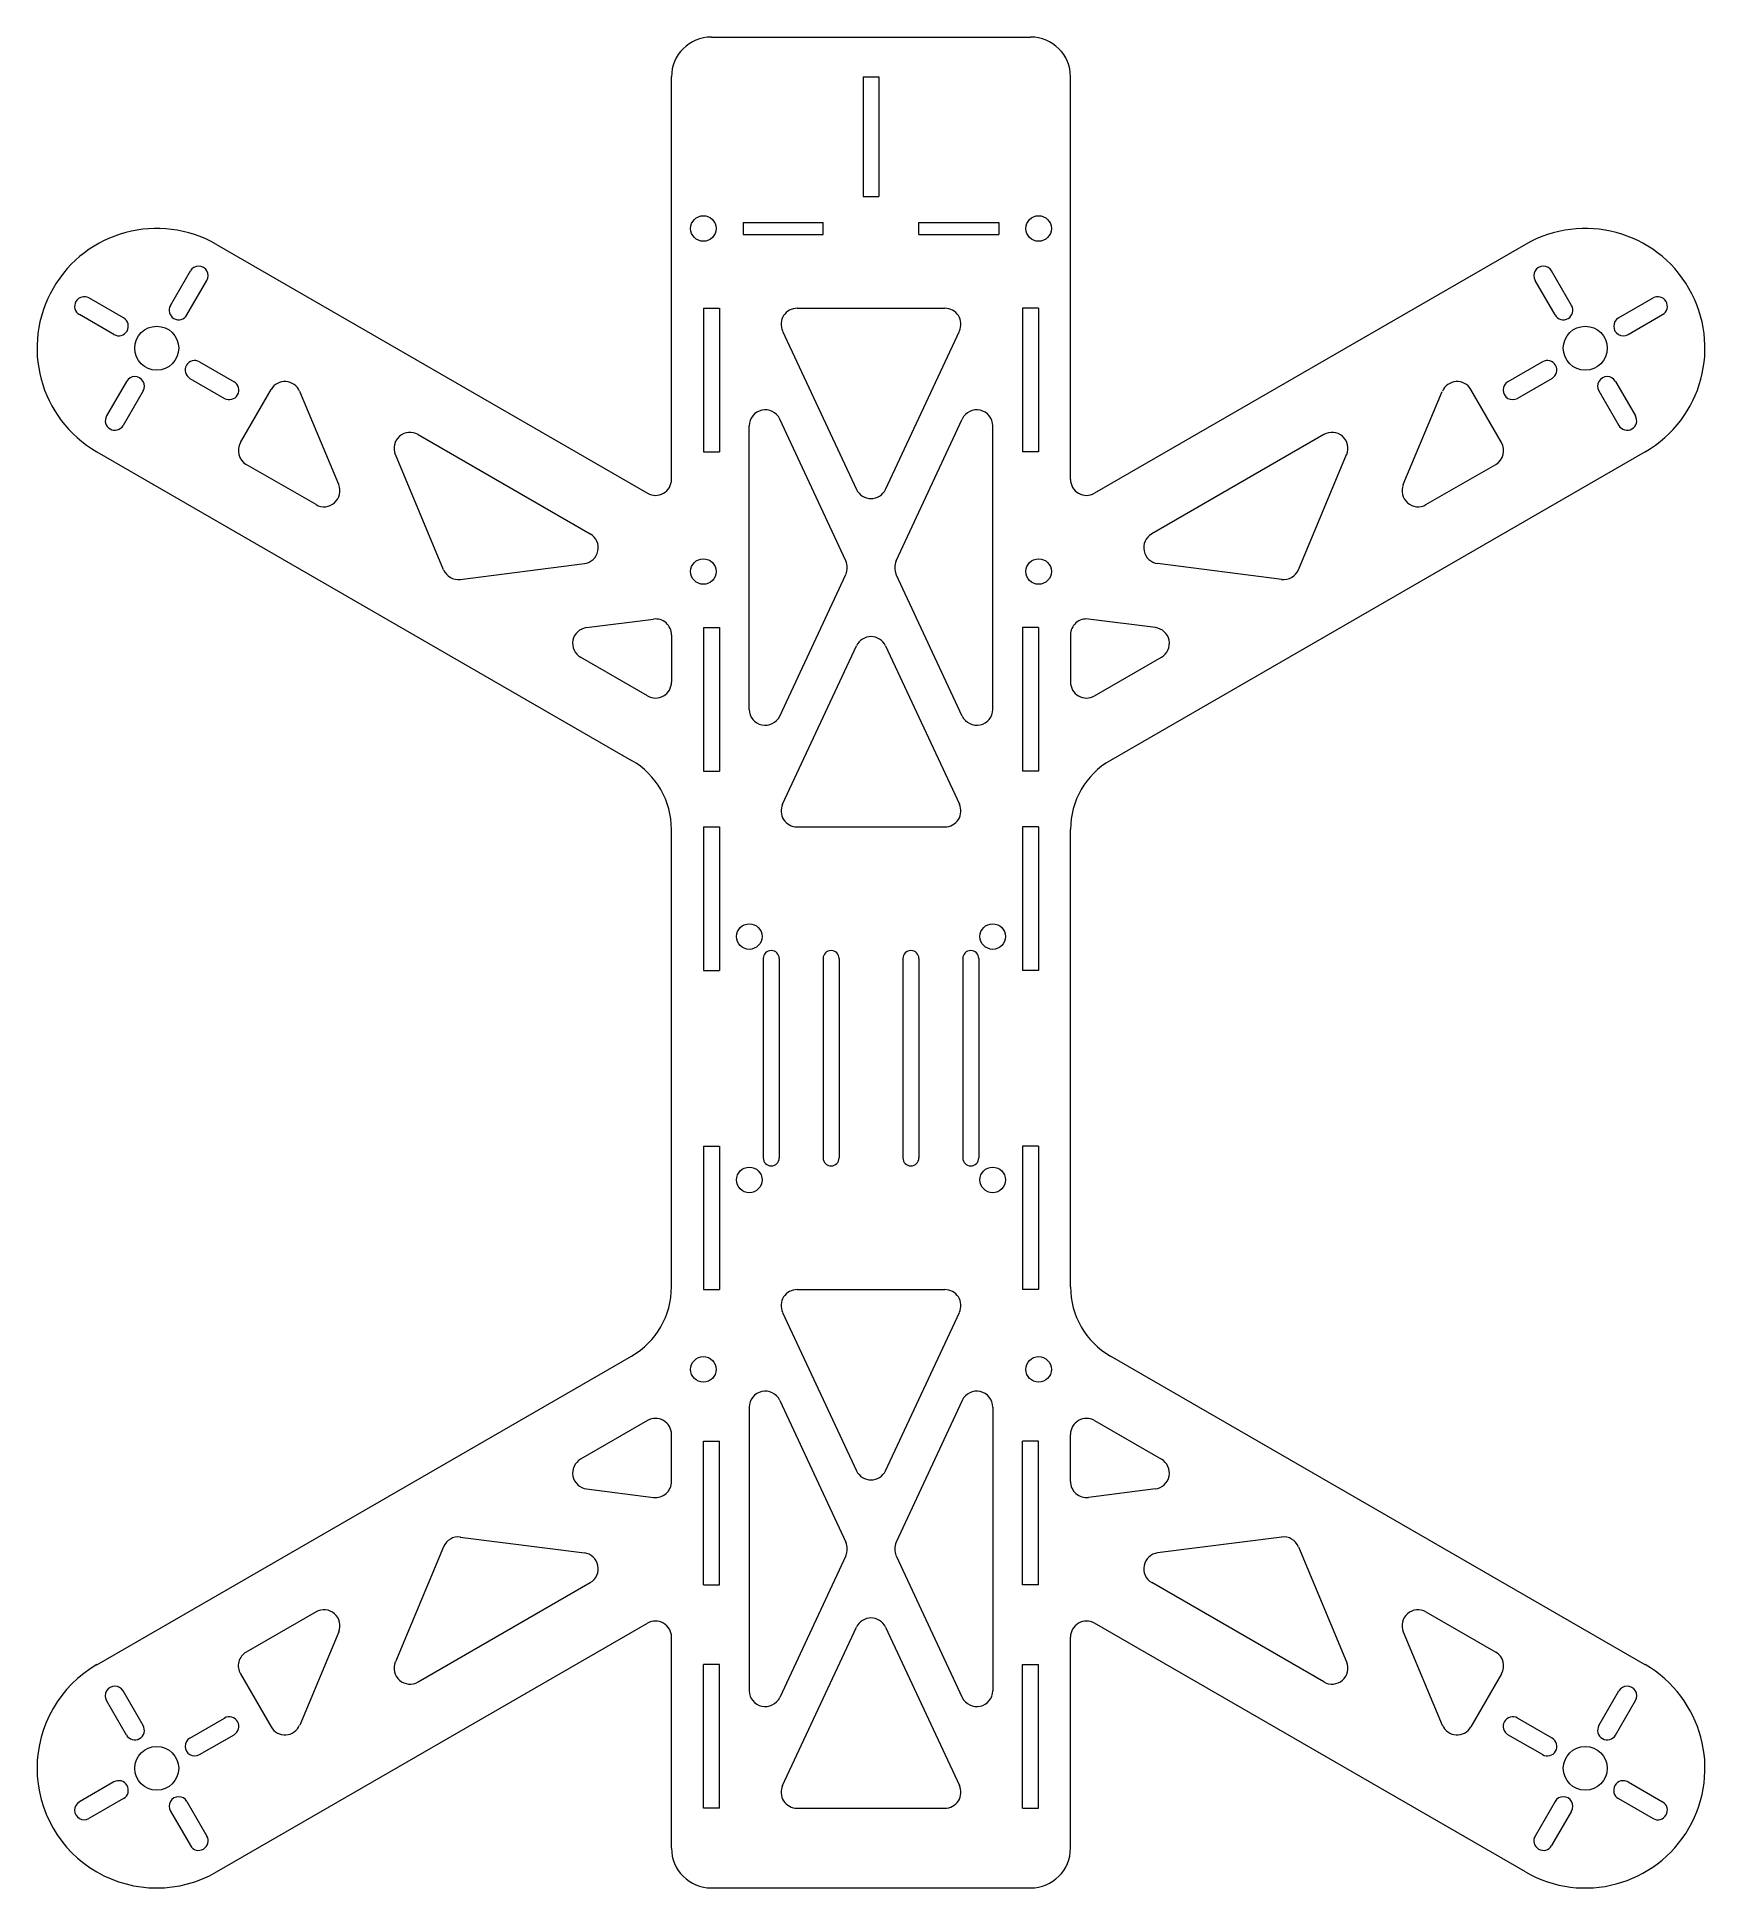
# Model space of a CAD drawing. Header units: millimetres. Extents: x -105 to 105, y -15 to 217.
import ezdxf

# ---------------------------------------------------------------- set-up
doc = ezdxf.new("R2010")
doc.units = ezdxf.units.MM

msp = doc.modelspace()

# ---------------------------------------------------------------- linework, layer by layer
at = {"color": 7, "linetype": 'Continuous', "lineweight": 15}
for p, q in [((-20, 217), (20, 217)), ((-25, 161.55), (-25, 212)), ((-1, 212), (-1, 197)), ((-1, 212), (1, 212)), ((1, 212), (1, 197)), ((25, 161.55), (25, 212)), ((-1, 197), (1, 197)), ((-16, 193.75), (-16, 192.25)), ((-16, 193.75), (-6, 193.75)), ((-6, 192.25), (-6, 193.75)), ((6, 192.25), (6, 193.75)), ((6, 193.75), (16, 193.75)), ((16, 193.75), (16, 192.25)), ((-82, 190.99), (-28, 159.81)), ((-16, 192.25), (-6, 192.25)), ((6, 192.25), (16, 192.25)), ((82, 190.99), (28, 159.81)), ((-87.79, 183.36), (-85.29, 187.69)), ((-85.71, 182.16), (-83.21, 186.49)), ((85.71, 182.16), (83.21, 186.49)), ((87.79, 183.36), (85.29, 187.69)), ((-93.66, 181.79), (-97.99, 184.29)), ((93.66, 181.79), (97.99, 184.29)), ((-94.86, 179.71), (-99.19, 182.21)), ((-21, 183), (-21, 165)), ((-21, 183), (-19, 183)), ((-19, 183), (-19, 165)), ((-9.26, 183), (9.26, 183)), ((19, 183), (19, 165)), ((21, 183), (19, 183)), ((21, 183), (21, 165)), ((94.86, 179.71), (99.19, 182.21)), ((-11.07, 180.15), (-1.81, 160.3)), ((1.81, 160.3), (11.07, 180.15)), ((-85.34, 174.21), (-81.01, 171.71)), ((-84.14, 176.29), (-79.81, 173.79)), ((84.14, 176.29), (79.81, 173.79)), ((85.34, 174.21), (81.01, 171.71)), ((-93.29, 173.84), (-95.79, 169.51)), ((-91.21, 172.64), (-93.71, 168.31)), ((-79.01, 166.17), (-75.17, 172.82)), ((-66.69, 160.9), (-71.59, 172.59)), ((66.69, 160.9), (71.59, 172.59)), ((79.01, 166.17), (75.17, 172.82)), ((91.21, 172.64), (93.71, 168.31)), ((93.29, 173.84), (95.79, 169.51)), ((-56.76, 167.18), (-35.17, 154.72)), ((-15.25, 132.73), (-15.25, 168.27)), ((-3.15, 151.35), (-11.44, 169.11)), ((3.15, 151.35), (11.44, 169.11)), ((15.25, 132.73), (15.25, 168.27)), ((56.76, 167.18), (35.17, 154.72)), ((-97, 165.01), (-30, 126.33)), ((-21, 165), (-19, 165)), ((21, 165), (19, 165)), ((97, 165.01), (30, 126.33)), ((-69.54, 158.39), (-78.28, 163.44)), ((-53.55, 150.23), (-59.6, 164.67)), ((53.55, 150.23), (59.6, 164.67)), ((69.54, 158.39), (78.28, 163.44)), ((-51.46, 149.02), (-35.92, 151)), ((51.46, 149.02), (35.92, 151)), ((-11.44, 131.89), (-3.15, 149.65)), ((11.44, 131.89), (3.15, 149.65)), ((-35.64, 142.97), (-27.25, 144.04)), ((35.64, 142.97), (27.25, 144.04)), ((-25, 142.06), (-25, 136.14)), ((-21, 143), (-21, 125)), ((-21, 143), (-19, 143)), ((-19, 143), (-19, 125)), ((19, 143), (19, 125)), ((21, 143), (19, 143)), ((21, 143), (21, 125)), ((25, 142.06), (25, 136.14)), ((-28, 134.41), (-36.39, 139.25)), ((-11.07, 120.85), (-1.81, 140.7)), ((1.81, 140.7), (11.07, 120.85)), ((28, 134.41), (36.39, 139.25)), ((-21, 125), (-19, 125)), ((21, 125), (19, 125)), ((-25, 60.33), (-25, 117.67)), ((-21, 118), (-21, 100)), ((-21, 118), (-19, 118)), ((-19, 118), (-19, 100)), ((-9.26, 118), (9.26, 118)), ((19, 118), (19, 100)), ((21, 118), (19, 118)), ((21, 118), (21, 100)), ((25, 60.33), (25, 117.67)), ((-21, 100), (-19, 100)), ((-13.5, 101.5), (-13.5, 76.5)), ((-11.5, 101.5), (-11.5, 76.5)), ((-6, 101.5), (-6, 76.5)), ((-4, 101.5), (-4, 76.5)), ((4, 101.5), (4, 76.5)), ((6, 101.5), (6, 76.5)), ((11.5, 101.5), (11.5, 76.5)), ((13.5, 101.5), (13.5, 76.5)), ((21, 100), (19, 100)), ((-21, 78), (-21, 60)), ((-21, 78), (-19, 78)), ((-19, 78), (-19, 60)), ((19, 78), (19, 60)), ((21, 78), (19, 78)), ((21, 78), (21, 60)), ((-21, 60), (-19, 60)), ((-9.26, 60), (9.26, 60)), ((21, 60), (19, 60)), ((-11.07, 57.15), (-1.81, 37.3)), ((1.81, 37.3), (11.07, 57.15)), ((-97, 12.99), (-30, 51.67)), ((97, 12.99), (30, 51.67)), ((-15.25, 45.27), (-15.25, 9.73)), ((-11.44, 46.11), (-3.15, 28.35)), ((11.44, 46.11), (3.15, 28.35)), ((15.25, 45.27), (15.25, 9.73)), ((-28, 43.59), (-36.39, 38.75)), ((-25, 35.94), (-25, 41.86)), ((25, 35.94), (25, 41.86)), ((28, 43.59), (36.39, 38.75)), ((-21, 23), (-21, 41)), ((-21, 41), (-19, 41)), ((-19, 23), (-19, 41)), ((19, 23), (19, 41)), ((21, 41), (19, 41)), ((21, 23), (21, 41)), ((-35.64, 35.03), (-27.25, 33.96)), ((35.64, 35.03), (27.25, 33.96)), ((-51.46, 28.98), (-35.92, 27)), ((51.46, 28.98), (35.92, 27)), ((-53.55, 27.77), (-59.6, 13.33)), ((-3.15, 26.65), (-11.44, 8.89)), ((3.15, 26.65), (11.44, 8.89)), ((53.55, 27.77), (59.6, 13.33)), ((-56.76, 10.82), (-35.17, 23.28)), ((56.76, 10.82), (35.17, 23.28)), ((-21, 23), (-19, 23)), ((21, 23), (19, 23)), ((-69.54, 19.61), (-78.28, 14.56)), ((69.54, 19.61), (78.28, 14.56)), ((-82, -12.99), (-28, 18.19)), ((-66.69, 17.1), (-71.59, 5.41)), ((-25, -10), (-25, 16.45)), ((-11.07, -2.15), (-1.81, 17.7)), ((1.81, 17.7), (11.07, -2.15)), ((25, -10), (25, 16.45)), ((82, -12.99), (28, 18.19)), ((66.69, 17.1), (71.59, 5.41)), ((-79.01, 11.83), (-75.17, 5.18)), ((-21, -5), (-21, 13)), ((-19, 13), (-21, 13)), ((-19, -5), (-19, 13)), ((19, -5), (19, 13)), ((19, 13), (21, 13)), ((21, -5), (21, 13)), ((79.01, 11.83), (75.17, 5.18)), ((-91.21, 5.36), (-93.71, 9.69)), ((91.21, 5.36), (93.71, 9.69)), ((-93.29, 4.16), (-95.79, 8.49)), ((93.29, 4.16), (95.79, 8.49)), ((-85.34, 3.79), (-81.01, 6.29)), ((85.34, 3.79), (81.01, 6.29)), ((-84.14, 1.71), (-79.81, 4.21)), ((84.14, 1.71), (79.81, 4.21)), ((-94.86, -1.71), (-99.19, -4.21)), ((94.86, -1.71), (99.19, -4.21)), ((-93.66, -3.79), (-97.99, -6.29)), ((-85.71, -4.16), (-83.21, -8.49)), ((85.71, -4.16), (83.21, -8.49)), ((93.66, -3.79), (97.99, -6.29)), ((-87.79, -5.36), (-85.29, -9.69)), ((-19, -5), (-21, -5)), ((-9.26, -5), (9.26, -5)), ((19, -5), (21, -5)), ((87.79, -5.36), (85.29, -9.69)), ((-20, -15), (20, -15))]:
    msp.add_line(p, q, dxfattribs=at)
for centre, radius in [((-21, 193), 1.6), ((21, 193), 1.6), ((-89.5, 178), 2.75), ((89.5, 178), 2.75), ((-21, 150), 1.6), ((21, 150), 1.6), ((-15.25, 104.25), 1.6), ((15.25, 104.25), 1.6), ((-15.25, 73.75), 1.6), ((15.25, 73.75), 1.6), ((-21, 50), 1.6), ((21, 50), 1.6), ((-89.5, 0), 2.75), ((89.5, 0), 2.75)]:
    msp.add_circle(centre, radius, dxfattribs=at)
for centre, radius, start, end in [((-20, 212), 5, 90, 180), ((20, 212), 5, 0, 90), ((-89.5, 178), 15, 60, 240), ((89.5, 178), 15, 300, 120), ((-84.25, 187.09), 1.2, 330, 150), ((84.25, 187.09), 1.2, 30, 210), ((-98.59, 183.25), 1.2, 60, 240), ((-86.75, 182.76), 1.2, 150, 330), ((86.75, 182.76), 1.2, 210, 30), ((98.59, 183.25), 1.2, 300, 120), ((-94.26, 180.75), 1.2, 240, 60), ((-9.26, 181), 2, 90, 205), ((9.26, 181), 2, 335, 90), ((94.26, 180.75), 1.2, 120, 300), ((-84.74, 175.25), 1.2, 60, 240), ((84.74, 175.25), 1.2, 300, 120), ((-92.25, 173.24), 1.2, 330, 150), ((92.25, 173.24), 1.2, 30, 210), ((-80.41, 172.75), 1.2, 240, 60), ((-73.44, 171.82), 2, 22.7223, 150), ((73.44, 171.82), 2, 30, 157.2777), ((80.41, 172.75), 1.2, 120, 300), ((-94.75, 168.91), 1.2, 150, 330), ((-13.25, 168.27), 2, 25, 180), ((13.25, 168.27), 2, 0, 155), ((94.75, 168.91), 1.2, 210, 30), ((-57.76, 165.45), 2, 60, 202.7223), ((57.76, 165.45), 2, 337.2777, 120), ((-77.28, 165.17), 2, 150, 240), ((77.28, 165.17), 2, 300, 30), ((-68.54, 160.12), 2, 240, 22.7223), ((-27, 161.55), 2, 240, 0), ((0, 161.15), 2, 205, 335), ((27, 161.55), 2, 180, 300), ((68.54, 160.12), 2, 157.2777, 300), ((-36.17, 152.98), 2, 277.2777, 60), ((36.17, 152.98), 2, 120, 262.7223), ((-4.97, 150.5), 2, 335, 25), ((4.97, 150.5), 2, 155, 205), ((-51.71, 151), 2, 202.7223, 277.2777), ((51.71, 151), 2, 262.7223, 337.2777), ((-27, 142.06), 2, 0, 97.2777), ((27, 142.06), 2, 82.7223, 180), ((-35.39, 140.99), 2, 97.2777, 240), ((0, 139.85), 2, 25, 155), ((35.39, 140.99), 2, 300, 82.7223), ((-27, 136.14), 2, 240, 0), ((27, 136.14), 2, 180, 300), ((-13.25, 132.73), 2, 180, 335), ((13.25, 132.73), 2, 205, 0), ((-35, 117.67), 10, 0, 60), ((35, 117.67), 10, 120, 180), ((-9.26, 120), 2, 155, 270), ((9.26, 120), 2, 270, 25), ((-12.5, 101.5), 1, 0, 180), ((-5, 101.5), 1, 0, 180), ((5, 101.5), 1, 0, 180), ((12.5, 101.5), 1, 0, 180), ((-12.5, 76.5), 1, 180, 0), ((-5, 76.5), 1, 180, 0), ((5, 76.5), 1, 180, 0), ((12.5, 76.5), 1, 180, 0), ((-35, 60.33), 10, 300, 0), ((35, 60.33), 10, 180, 240), ((-9.26, 58), 2, 90, 205), ((9.26, 58), 2, 335, 90), ((-13.25, 45.27), 2, 25, 180), ((13.25, 45.27), 2, 360, 155), ((-27, 41.86), 2, 0, 120), ((27, 41.86), 2, 60, 180), ((-35.39, 37.01), 2, 120, 262.7223), ((0, 38.15), 2, 205, 335), ((35.39, 37.01), 2, 277.2777, 60), ((-27, 35.94), 2, 262.7223, 0), ((27, 35.94), 2, 180, 277.2777), ((-51.71, 27), 2, 82.7223, 157.2777), ((-4.97, 27.5), 2, 335, 25), ((4.97, 27.5), 2, 155, 205), ((51.71, 27), 2, 22.7223, 97.2777), ((-36.17, 25.02), 2, 300, 82.7223), ((36.17, 25.02), 2, 97.2777, 240), ((-68.54, 17.88), 2, 337.2777, 120), ((0, 16.85), 2, 25, 155), ((68.54, 17.88), 2, 60, 202.7223), ((-27, 16.45), 2, 0, 120), ((27, 16.45), 2, 60, 180), ((-77.28, 12.83), 2, 120, 210), ((77.28, 12.83), 2, 330, 60), ((-89.5, 0), 15, 120, 300), ((-57.76, 12.55), 2, 157.2777, 300), ((57.76, 12.55), 2, 240, 22.7223), ((89.5, 0), 15, 240, 60), ((-94.75, 9.09), 1.2, 30, 210), ((-13.25, 9.73), 2, 180, 335), ((13.25, 9.73), 2, 205, 0), ((94.75, 9.09), 1.2, 330, 150), ((-92.25, 4.76), 1.2, 210, 30), ((-80.41, 5.25), 1.2, 300, 120), ((-73.44, 6.18), 2, 210, 337.2777), ((73.44, 6.18), 2, 202.7223, 330), ((80.41, 5.25), 1.2, 60, 240), ((92.25, 4.76), 1.2, 150, 330), ((-84.74, 2.75), 1.2, 120, 300), ((84.74, 2.75), 1.2, 240, 60), ((-94.26, -2.75), 1.2, 300, 120), ((-9.26, -3), 2, 155, 270), ((9.26, -3), 2, 270, 25), ((94.26, -2.75), 1.2, 60, 240), ((-98.59, -5.25), 1.2, 120, 300), ((-86.75, -4.76), 1.2, 30, 210), ((86.75, -4.76), 1.2, 330, 150), ((98.59, -5.25), 1.2, 240, 60), ((-84.25, -9.09), 1.2, 210, 30), ((84.25, -9.09), 1.2, 150, 330), ((-20, -10), 5, 180, 270), ((20, -10), 5, 270, 0)]:
    msp.add_arc(centre, radius, start, end, dxfattribs=at)

doc.saveas('drawing.dxf')
